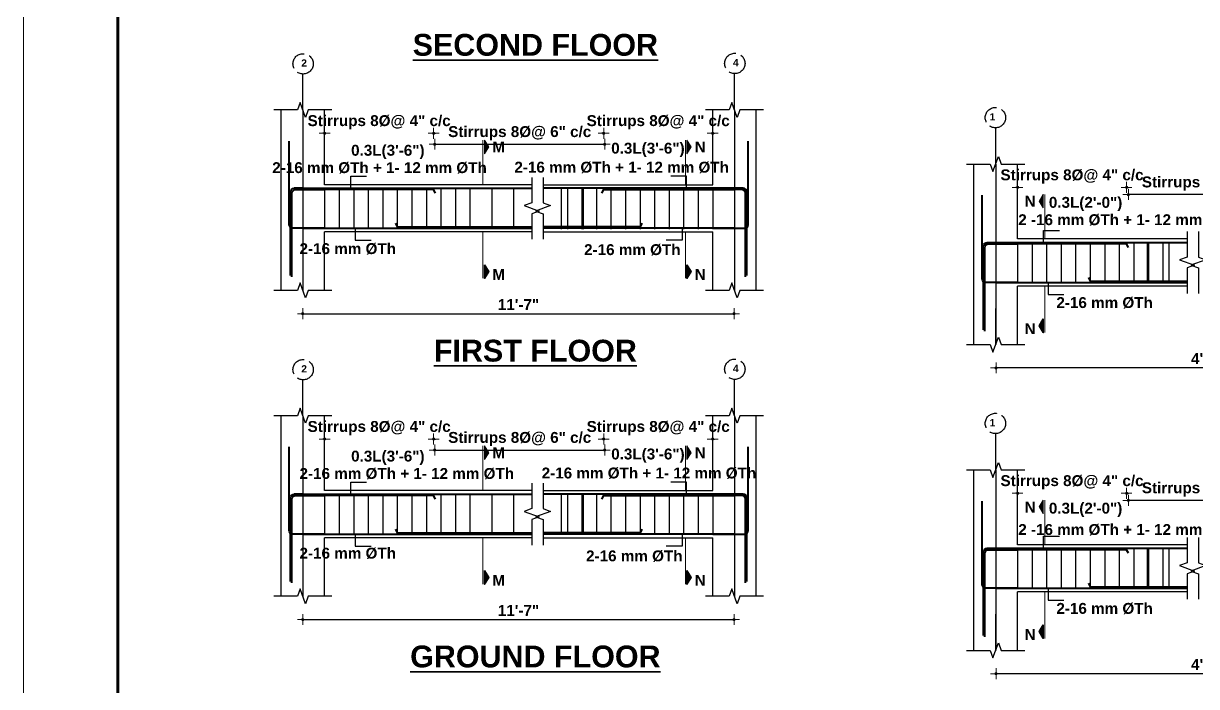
# Model space of a CAD drawing. Header units: inches. Extents: x -12073856 to 12321241, y -1226296 to 1319224.
# Drawn here: x 128095 to 128740, y 48725 to 49090 of the extents above; entities that cross this region are included whole.
import ezdxf
from ezdxf.enums import TextEntityAlignment as Align

# ---------------------------------------------------------------- set-up
doc = ezdxf.new("R2010")
doc.units = ezdxf.units.IN
doc.header["$MEASUREMENT"] = 0
doc.header["$PDMODE"] = 35
doc.linetypes.add('ACAD_ISO02W100', pattern=[15, 12, -3])
for name, color, linetype, lineweight in [('BAR', 5, 'Continuous', 40), ('BORDER', 7, 'Continuous', 60), ('Dimension', 130, 'Continuous', 9), ('Hatch', 9, 'Continuous', 9), ('HATCH1', 4, 'ACAD_ISO02W100', 13), ('TEXT', 255, 'Continuous', 35), ('Window', 3, 'Continuous', 0)]:
    doc.layers.add(name, color=color, linetype=linetype, lineweight=lineweight)
doc.layers.add('STIRRUP', color=10, linetype='Continuous')
doc.styles.add('1.8 str', font='times.ttf', dxfattribs={"width": 0.8, "height": 6})
doc.styles.add('STYLE1', font='arialbd.ttf')
doc.dimstyles.new('1.4', dxfattribs={"dimscale": 0, "dimtxt": 6, "dimasz": 0.5, "dimexe": 2, "dimexo": 9, "dimgap": 2, "dimtad": 1, "dimdec": 0, "dimlfac": 0.5, "dimzin": 3, "dimdsep": 46, "dimlunit": 4, "dimtxsty": '1.8 str', "dimblk": 'DIM', "dimcen": 3, "dimdle": 3, "dimse1": 1, "dimse2": 1, "dimclrd": 256, "dimclre": 256, "dimclrt": 7, "dimadec": 1, "dimazin": 2, "dimtfac": 1, "dimtdec": 0, "dimtix": 1, "dimtofl": 0, "dimtmove": 2, "dimatfit": 3, "dimldrblk": 'ARROW', "dimfxl": 2, "dimfrac": 2, "dimtolj": 2, "dimtzin": 0, "dimarcsym": 0})

# ---------------------------------------------------------------- blocks, each defined once
blk = doc.blocks.new('DIM')
at = {"layer": 'Dimension'}
h = blk.add_hatch(color=256, dxfattribs=at)
h.paths.add_polyline_path([(0, 1.3), (0, 0), (1.3, 0, 0.414214)])
h.paths.add_polyline_path([(1.3, 0), (0, 0), (0, -1.3, 0.414214)])
h.paths.add_polyline_path([(0, 0), (-1.3, 0, 0.414214), (0, -1.3)])
h.paths.add_polyline_path([(0, 1.3, 0.414214), (-1.3, 0), (0, 0)])
for p, q in [((-6, 0), (6, 0)), ((0, 6), (0, -6))]:
    blk.add_line(p, q, dxfattribs=at)
blk.add_circle((0, 0), 1.28, dxfattribs=at)
blk = doc.blocks.new('*D2347')
at = {"layer": 'Defpoints', "color": 0, "ltscale": 10, "transparency": 16777216}
for p in [(128641.71, 48831.18), (128641.71, 48817.64), (128701.71, 48800.13)]:
    blk.add_point(p, dxfattribs=at)
at = {"layer": 'Dimension', "lineweight": -2, "ltscale": 10, "transparency": 16777216}
for p, q in [((128641.21, 48831.18), (128640.71, 48831.18)), ((128702.21, 48831.18), (128702.71, 48831.18))]:
    blk.add_line(p, q, dxfattribs=at)
at = {"layer": 'Dimension', "lineweight": -2, "ltscale": 10, "transparency": 16777216, "xscale": 0.5, "yscale": 0.5, "zscale": 0.5}
blk.add_blockref('DIM', (128641.71, 48831.18), dxfattribs=at)
at = {"layer": 'Dimension', "lineweight": -2, "ltscale": 10, "transparency": 16777216, "xscale": 0.5, "yscale": 0.5, "zscale": 0.5, "rotation": 180}
blk.add_blockref('DIM', (128701.71, 48831.18), dxfattribs=at)
at = {"layer": 'Dimension', "color": 7, "ltscale": 10, "transparency": 16777216, "insert": (128671.71, 48837.21), "char_height": 6, "attachment_point": 5, "style": 'STYLE1'}
blk.add_mtext('\\A2;Stirrups 8%%C@ 4" c/c', dxfattribs=at)
blk = doc.blocks.new('ARROW')
at = {"layer": 'Hatch'}
h = blk.add_hatch(color=256, dxfattribs=at)
h.dxf.hatch_style = 1
h.paths.add_polyline_path([(12191115.8, -1270860.1), (12191485.4, -1270660.1), (12191115.8, -1270660.1)])
for p, q in [((12191115.8, -1270860.1), (12191115.8, -1270060.1)), ((12191015.8, -1270160.1), (12196382.9, -1270160.1)), ((12191485.4, -1270660.1), (12190746.1, -1270660.1)), ((12190746.1, -1270660.1), (12191115.8, -1270860.1)), ((12191485.4, -1270660.1), (12191115.8, -1270860.1))]:
    blk.add_line(p, q, dxfattribs=at)
blk = doc.blocks.new('*D2348')
at = {"layer": 'Defpoints', "color": 0, "ltscale": 10, "transparency": 16777216}
for p in [(128702.72, 48827.27), (128702.72, 48795.84), (128796.29, 48795.84)]:
    blk.add_point(p, dxfattribs=at)
at = {"layer": 'Dimension', "lineweight": -2, "ltscale": 10, "transparency": 16777216}
blk.add_line((128795.79, 48827.27), (128703.22, 48827.27), dxfattribs=at)
at = {"layer": 'Dimension', "lineweight": -2, "ltscale": 10, "transparency": 16777216, "xscale": 0.5, "yscale": 0.5, "zscale": 0.5, "rotation": 180}
blk.add_blockref('DIM', (128702.72, 48827.27), dxfattribs=at)
at = {"layer": 'Dimension', "lineweight": -2, "ltscale": 10, "transparency": 16777216, "xscale": 0.5, "yscale": 0.5, "zscale": 0.5}
blk.add_blockref('DIM', (128796.29, 48827.27), dxfattribs=at)
at = {"layer": 'Dimension', "color": 7, "ltscale": 10, "transparency": 16777216, "insert": (128749.5, 48833.29), "char_height": 6, "attachment_point": 5, "style": 'STYLE1'}
blk.add_mtext('\\A2;Stirrups 8%%C@ 6" c/c', dxfattribs=at)
blk = doc.blocks.new('*D2350')
at = {"layer": 'Defpoints', "color": 0, "ltscale": 10, "transparency": 16777216}
for p in [(128629.93, 48744.68), (128867.28, 48744.68), (128629.93, 48731.87)]:
    blk.add_point(p, dxfattribs=at)
at = {"layer": 'Dimension', "lineweight": -2, "ltscale": 10, "transparency": 16777216}
blk.add_line((128866.78, 48731.87), (128630.43, 48731.87), dxfattribs=at)
at = {"layer": 'Dimension', "lineweight": -2, "ltscale": 10, "transparency": 16777216, "xscale": 0.5, "yscale": 0.5, "zscale": 0.5, "rotation": 180}
blk.add_blockref('DIM', (128629.93, 48731.87), dxfattribs=at)
at = {"layer": 'Dimension', "lineweight": -2, "ltscale": 10, "transparency": 16777216, "xscale": 0.5, "yscale": 0.5, "zscale": 0.5}
blk.add_blockref('DIM', (128867.28, 48731.87), dxfattribs=at)
at = {"layer": 'Dimension', "color": 7, "ltscale": 10, "transparency": 16777216, "insert": (128748.6, 48736.94), "char_height": 6, "attachment_point": 5, "style": 'STYLE1'}
blk.add_mtext('\\A2;4\'-10"', dxfattribs=at)
blk = doc.blocks.new('*D2339')
at = {"layer": 'Defpoints', "color": 0, "ltscale": 10, "transparency": 16777216}
for p in [(128641.71, 48999.47), (128641.71, 48985.93), (128701.71, 48968.42)]:
    blk.add_point(p, dxfattribs=at)
at = {"layer": 'Dimension', "lineweight": -2, "ltscale": 10, "transparency": 16777216}
for p, q in [((128641.21, 48999.47), (128640.71, 48999.47)), ((128702.21, 48999.47), (128702.71, 48999.47))]:
    blk.add_line(p, q, dxfattribs=at)
at = {"layer": 'Dimension', "lineweight": -2, "ltscale": 10, "transparency": 16777216, "xscale": 0.5, "yscale": 0.5, "zscale": 0.5}
blk.add_blockref('DIM', (128641.71, 48999.47), dxfattribs=at)
at = {"layer": 'Dimension', "lineweight": -2, "ltscale": 10, "transparency": 16777216, "xscale": 0.5, "yscale": 0.5, "zscale": 0.5, "rotation": 180}
blk.add_blockref('DIM', (128701.71, 48999.47), dxfattribs=at)
at = {"layer": 'Dimension', "color": 7, "ltscale": 10, "transparency": 16777216, "insert": (128671.71, 49005.5), "char_height": 6, "attachment_point": 5, "style": 'STYLE1'}
blk.add_mtext('\\A2;Stirrups 8%%C@ 4" c/c', dxfattribs=at)
blk = doc.blocks.new('*D2340')
at = {"layer": 'Defpoints', "color": 0, "ltscale": 10, "transparency": 16777216}
for p in [(128702.72, 48995.56), (128702.72, 48964.13), (128796.29, 48964.13)]:
    blk.add_point(p, dxfattribs=at)
at = {"layer": 'Dimension', "lineweight": -2, "ltscale": 10, "transparency": 16777216}
blk.add_line((128795.79, 48995.56), (128703.22, 48995.56), dxfattribs=at)
at = {"layer": 'Dimension', "lineweight": -2, "ltscale": 10, "transparency": 16777216, "xscale": 0.5, "yscale": 0.5, "zscale": 0.5, "rotation": 180}
blk.add_blockref('DIM', (128702.72, 48995.56), dxfattribs=at)
at = {"layer": 'Dimension', "lineweight": -2, "ltscale": 10, "transparency": 16777216, "xscale": 0.5, "yscale": 0.5, "zscale": 0.5}
blk.add_blockref('DIM', (128796.29, 48995.56), dxfattribs=at)
at = {"layer": 'Dimension', "color": 7, "ltscale": 10, "transparency": 16777216, "insert": (128749.5, 49001.59), "char_height": 6, "attachment_point": 5, "style": 'STYLE1'}
blk.add_mtext('\\A2;Stirrups 8%%C@ 6" c/c', dxfattribs=at)
blk = doc.blocks.new('*D2360')
at = {"layer": 'Defpoints', "color": 0, "ltscale": 10, "transparency": 16777216}
for p in [(128629.93, 48912.98), (128867.28, 48912.98), (128629.93, 48900.17)]:
    blk.add_point(p, dxfattribs=at)
at = {"layer": 'Dimension', "lineweight": -2, "ltscale": 10, "transparency": 16777216}
blk.add_line((128866.78, 48900.17), (128630.43, 48900.17), dxfattribs=at)
at = {"layer": 'Dimension', "lineweight": -2, "ltscale": 10, "transparency": 16777216, "xscale": 0.5, "yscale": 0.5, "zscale": 0.5, "rotation": 180}
blk.add_blockref('DIM', (128629.93, 48900.17), dxfattribs=at)
at = {"layer": 'Dimension', "lineweight": -2, "ltscale": 10, "transparency": 16777216, "xscale": 0.5, "yscale": 0.5, "zscale": 0.5}
blk.add_blockref('DIM', (128867.28, 48900.17), dxfattribs=at)
at = {"layer": 'Dimension', "color": 7, "ltscale": 10, "transparency": 16777216, "insert": (128748.6, 48905.23), "char_height": 6, "attachment_point": 5, "style": 'STYLE1'}
blk.add_mtext('\\A2;4\'-10"', dxfattribs=at)
blk = doc.blocks.new('*D2422')
at = {"layer": 'Defpoints', "color": 0, "ltscale": 10, "transparency": 16777216}
for p in [(128260.4, 48861), (128260.4, 48847.46), (128320.4, 48829.95)]:
    blk.add_point(p, dxfattribs=at)
at = {"layer": 'Dimension', "lineweight": -2, "ltscale": 10, "transparency": 16777216}
for p, q in [((128259.9, 48861), (128259.4, 48861)), ((128320.9, 48861), (128321.4, 48861))]:
    blk.add_line(p, q, dxfattribs=at)
at = {"layer": 'Dimension', "lineweight": -2, "ltscale": 10, "transparency": 16777216, "xscale": 0.5, "yscale": 0.5, "zscale": 0.5}
blk.add_blockref('DIM', (128260.4, 48861), dxfattribs=at)
at = {"layer": 'Dimension', "lineweight": -2, "ltscale": 10, "transparency": 16777216, "xscale": 0.5, "yscale": 0.5, "zscale": 0.5, "rotation": 180}
blk.add_blockref('DIM', (128320.4, 48861), dxfattribs=at)
at = {"layer": 'Dimension', "color": 7, "ltscale": 10, "transparency": 16777216, "insert": (128290.4, 48867.03), "char_height": 6, "attachment_point": 5, "style": 'STYLE1'}
blk.add_mtext('\\A2;Stirrups 8%%C@ 4" c/c', dxfattribs=at)
blk = doc.blocks.new('*D2423')
at = {"layer": 'Defpoints', "color": 0, "ltscale": 10, "transparency": 16777216}
for p in [(128473.97, 48861), (128473.97, 48847.46), (128413.97, 48829.95)]:
    blk.add_point(p, dxfattribs=at)
at = {"layer": 'Dimension', "lineweight": -2, "ltscale": 10, "transparency": 16777216}
for p, q in [((128413.47, 48861), (128412.97, 48861)), ((128474.47, 48861), (128474.97, 48861))]:
    blk.add_line(p, q, dxfattribs=at)
at = {"layer": 'Dimension', "lineweight": -2, "ltscale": 10, "transparency": 16777216, "xscale": 0.5, "yscale": 0.5, "zscale": 0.5}
blk.add_blockref('DIM', (128413.97, 48861), dxfattribs=at)
at = {"layer": 'Dimension', "lineweight": -2, "ltscale": 10, "transparency": 16777216, "xscale": 0.5, "yscale": 0.5, "zscale": 0.5, "rotation": 180}
blk.add_blockref('DIM', (128473.97, 48861), dxfattribs=at)
at = {"layer": 'Dimension', "color": 7, "ltscale": 10, "transparency": 16777216, "insert": (128443.97, 48867.03), "char_height": 6, "attachment_point": 5, "style": 'STYLE1'}
blk.add_mtext('\\A2;Stirrups 8%%C@ 4" c/c', dxfattribs=at)
blk = doc.blocks.new('*D2424')
at = {"layer": 'Defpoints', "color": 0, "ltscale": 10, "transparency": 16777216}
for p in [(128414.55, 48854.97), (128320.99, 48823.54), (128414.55, 48823.54)]:
    blk.add_point(p, dxfattribs=at)
at = {"layer": 'Dimension', "lineweight": -2, "ltscale": 10, "transparency": 16777216}
blk.add_line((128321.49, 48854.97), (128414.05, 48854.97), dxfattribs=at)
at = {"layer": 'Dimension', "lineweight": -2, "ltscale": 10, "transparency": 16777216, "xscale": 0.5, "yscale": 0.5, "zscale": 0.5, "rotation": 180}
blk.add_blockref('DIM', (128320.99, 48854.97), dxfattribs=at)
at = {"layer": 'Dimension', "lineweight": -2, "ltscale": 10, "transparency": 16777216, "xscale": 0.5, "yscale": 0.5, "zscale": 0.5}
blk.add_blockref('DIM', (128414.55, 48854.97), dxfattribs=at)
at = {"layer": 'Dimension', "color": 7, "ltscale": 10, "transparency": 16777216, "insert": (128367.77, 48861), "char_height": 6, "attachment_point": 5, "style": 'STYLE1'}
blk.add_mtext('\\A2;Stirrups 8%%C@ 6" c/c', dxfattribs=at)
blk = doc.blocks.new('*D2425')
at = {"layer": 'Defpoints', "color": 0, "ltscale": 10, "transparency": 16777216}
for p in [(128248.4, 48774.51), (128485.76, 48774.51), (128485.76, 48761.7)]:
    blk.add_point(p, dxfattribs=at)
at = {"layer": 'Dimension', "lineweight": -2, "ltscale": 10, "transparency": 16777216}
blk.add_line((128248.9, 48761.7), (128485.26, 48761.7), dxfattribs=at)
at = {"layer": 'Dimension', "lineweight": -2, "ltscale": 10, "transparency": 16777216, "xscale": 0.5, "yscale": 0.5, "zscale": 0.5, "rotation": 180}
blk.add_blockref('DIM', (128248.4, 48761.7), dxfattribs=at)
at = {"layer": 'Dimension', "lineweight": -2, "ltscale": 10, "transparency": 16777216, "xscale": 0.5, "yscale": 0.5, "zscale": 0.5}
blk.add_blockref('DIM', (128485.76, 48761.7), dxfattribs=at)
at = {"layer": 'Dimension', "color": 7, "ltscale": 10, "transparency": 16777216, "insert": (128367.08, 48766.71), "char_height": 6, "attachment_point": 5, "style": 'STYLE1'}
blk.add_mtext('\\A2;11\'-7"', dxfattribs=at)
blk = doc.blocks.new('*D2426')
at = {"layer": 'Defpoints', "color": 0, "ltscale": 10, "transparency": 16777216}
for p in [(128260.4, 49029.3), (128260.4, 49015.75), (128320.4, 48998.24)]:
    blk.add_point(p, dxfattribs=at)
at = {"layer": 'Dimension', "lineweight": -2, "ltscale": 10, "transparency": 16777216}
for p, q in [((128259.9, 49029.3), (128259.4, 49029.3)), ((128320.9, 49029.3), (128321.4, 49029.3))]:
    blk.add_line(p, q, dxfattribs=at)
at = {"layer": 'Dimension', "lineweight": -2, "ltscale": 10, "transparency": 16777216, "xscale": 0.5, "yscale": 0.5, "zscale": 0.5}
blk.add_blockref('DIM', (128260.4, 49029.3), dxfattribs=at)
at = {"layer": 'Dimension', "lineweight": -2, "ltscale": 10, "transparency": 16777216, "xscale": 0.5, "yscale": 0.5, "zscale": 0.5, "rotation": 180}
blk.add_blockref('DIM', (128320.4, 49029.3), dxfattribs=at)
at = {"layer": 'Dimension', "color": 7, "ltscale": 10, "transparency": 16777216, "insert": (128290.4, 49035.32), "char_height": 6, "attachment_point": 5, "style": 'STYLE1'}
blk.add_mtext('\\A2;Stirrups 8%%C@ 4" c/c', dxfattribs=at)
blk = doc.blocks.new('*D2427')
at = {"layer": 'Defpoints', "color": 0, "ltscale": 10, "transparency": 16777216}
for p in [(128473.97, 49029.3), (128473.97, 49015.75), (128413.97, 48998.24)]:
    blk.add_point(p, dxfattribs=at)
at = {"layer": 'Dimension', "lineweight": -2, "ltscale": 10, "transparency": 16777216}
for p, q in [((128413.47, 49029.3), (128412.97, 49029.3)), ((128474.47, 49029.3), (128474.97, 49029.3))]:
    blk.add_line(p, q, dxfattribs=at)
at = {"layer": 'Dimension', "lineweight": -2, "ltscale": 10, "transparency": 16777216, "xscale": 0.5, "yscale": 0.5, "zscale": 0.5}
blk.add_blockref('DIM', (128413.97, 49029.3), dxfattribs=at)
at = {"layer": 'Dimension', "lineweight": -2, "ltscale": 10, "transparency": 16777216, "xscale": 0.5, "yscale": 0.5, "zscale": 0.5, "rotation": 180}
blk.add_blockref('DIM', (128473.97, 49029.3), dxfattribs=at)
at = {"layer": 'Dimension', "color": 7, "ltscale": 10, "transparency": 16777216, "insert": (128443.97, 49035.32), "char_height": 6, "attachment_point": 5, "style": 'STYLE1'}
blk.add_mtext('\\A2;Stirrups 8%%C@ 4" c/c', dxfattribs=at)
blk = doc.blocks.new('*D2428')
at = {"layer": 'Defpoints', "color": 0, "ltscale": 10, "transparency": 16777216}
for p in [(128414.55, 49023.26), (128320.99, 48991.84), (128414.55, 48991.84)]:
    blk.add_point(p, dxfattribs=at)
at = {"layer": 'Dimension', "lineweight": -2, "ltscale": 10, "transparency": 16777216}
blk.add_line((128321.49, 49023.26), (128414.05, 49023.26), dxfattribs=at)
at = {"layer": 'Dimension', "lineweight": -2, "ltscale": 10, "transparency": 16777216, "xscale": 0.5, "yscale": 0.5, "zscale": 0.5, "rotation": 180}
blk.add_blockref('DIM', (128320.99, 49023.26), dxfattribs=at)
at = {"layer": 'Dimension', "lineweight": -2, "ltscale": 10, "transparency": 16777216, "xscale": 0.5, "yscale": 0.5, "zscale": 0.5}
blk.add_blockref('DIM', (128414.55, 49023.26), dxfattribs=at)
at = {"layer": 'Dimension', "color": 7, "ltscale": 10, "transparency": 16777216, "insert": (128367.77, 49029.29), "char_height": 6, "attachment_point": 5, "style": 'STYLE1'}
blk.add_mtext('\\A2;Stirrups 8%%C@ 6" c/c', dxfattribs=at)
blk = doc.blocks.new('*D2419')
at = {"layer": 'Defpoints', "color": 0, "ltscale": 10, "transparency": 16777216}
for p in [(128248.4, 48942.8), (128485.76, 48942.8), (128485.76, 48929.99)]:
    blk.add_point(p, dxfattribs=at)
at = {"layer": 'Dimension', "lineweight": -2, "ltscale": 10, "transparency": 16777216}
blk.add_line((128248.9, 48929.99), (128485.26, 48929.99), dxfattribs=at)
at = {"layer": 'Dimension', "lineweight": -2, "ltscale": 10, "transparency": 16777216, "xscale": 0.5, "yscale": 0.5, "zscale": 0.5, "rotation": 180}
blk.add_blockref('DIM', (128248.4, 48929.99), dxfattribs=at)
at = {"layer": 'Dimension', "lineweight": -2, "ltscale": 10, "transparency": 16777216, "xscale": 0.5, "yscale": 0.5, "zscale": 0.5}
blk.add_blockref('DIM', (128485.76, 48929.99), dxfattribs=at)
at = {"layer": 'Dimension', "color": 7, "ltscale": 10, "transparency": 16777216, "insert": (128367.08, 48935), "char_height": 6, "attachment_point": 5, "style": 'STYLE1'}
blk.add_mtext('\\A2;11\'-7"', dxfattribs=at)

msp = doc.modelspace()

# ---------------------------------------------------------------- hatches: boundary and pattern name
at = {"layer": 'TEXT', "ltscale": 10}
for points in [[(128348.39, 49025.54), (128348.39, 49018.04), (128350.7, 49021.79)], [(128459.77, 49025.54), (128459.77, 49018.04), (128462.08, 49021.79)], [(128655.91, 48995.72), (128655.91, 48988.21), (128653.6, 48991.96)], [(128348.39, 48949.4), (128348.39, 48956.9), (128350.7, 48953.15)], [(128459.77, 48949.4), (128459.77, 48956.9), (128462.08, 48953.15)], [(128655.91, 48919.58), (128655.91, 48927.08), (128653.6, 48923.33)], [(128348.39, 48857.25), (128348.39, 48849.74), (128350.7, 48853.5)], [(128459.77, 48857.25), (128459.77, 48849.74), (128462.08, 48853.5)], [(128655.91, 48827.42), (128655.91, 48819.92), (128653.6, 48823.67)], [(128348.39, 48781.11), (128348.39, 48788.61), (128350.7, 48784.86)], [(128459.77, 48781.11), (128459.77, 48788.61), (128462.08, 48784.86)], [(128655.91, 48751.28), (128655.91, 48758.79), (128653.6, 48755.03)]]:
    msp.add_hatch(color=256, dxfattribs=at).paths.add_polyline_path(points)

# ---------------------------------------------------------------- linework, layer by layer
for p, q in [((128248.4, 49042.16), (128248.4, 49062.11)), ((128485.97, 49042.16), (128485.97, 49062.11)), ((128248.4, 49042.16), (128248.4, 48942.8)), ((128485.97, 49042.16), (128485.97, 48942.8)), ((128629.71, 49012.33), (128629.71, 49032.29)), ((128629.71, 49012.33), (128629.71, 48912.98)), ((128629.71, 48912.98), (128629.71, 48932.93)), ((128248.4, 48873.86), (128248.4, 48893.82)), ((128485.97, 48873.86), (128485.97, 48893.82)), ((128248.4, 48873.86), (128248.4, 48774.51)), ((128485.97, 48873.86), (128485.97, 48774.51)), ((128629.71, 48844.04), (128629.71, 48863.99)), ((128629.71, 48844.04), (128629.71, 48744.68)), ((128629.71, 48744.68), (128629.71, 48764.64))]:
    msp.add_line(p, q)
at = {"ltscale": 10}
for p, q in [((128236.4, 48942.8), (128236.4, 49042.16)), ((128260.4, 49000.99), (128260.4, 49042.16)), ((128473.97, 49000.99), (128473.97, 49042.16)), ((128497.97, 48998.24), (128497.97, 49042.16)), ((128617.71, 48968.42), (128617.71, 49012.33)), ((128641.71, 48971.17), (128641.71, 49012.33)), ((128374.4, 49000.99), (128260.4, 49000.99)), ((128380.62, 49000.99), (128473.97, 49000.99)), ((128497.97, 48942.8), (128497.97, 48998.24)), ((128374.4, 48974.99), (128260.4, 48974.99)), ((128260.4, 48942.8), (128260.4, 48974.99)), ((128380.62, 48974.99), (128473.97, 48974.99)), ((128473.97, 48942.8), (128473.97, 48974.99)), ((128617.71, 48912.98), (128617.71, 48968.42)), ((128735.06, 48971.17), (128641.71, 48971.17)), ((128735.06, 48945.17), (128641.71, 48945.17)), ((128641.71, 48912.98), (128641.71, 48945.17)), ((128236.4, 48774.51), (128236.4, 48873.86)), ((128260.4, 48832.7), (128260.4, 48873.86)), ((128473.97, 48832.7), (128473.97, 48873.86)), ((128497.97, 48829.95), (128497.97, 48873.86)), ((128617.71, 48800.13), (128617.71, 48844.04)), ((128641.71, 48802.88), (128641.71, 48844.04)), ((128374.4, 48832.7), (128260.4, 48832.7)), ((128380.62, 48832.7), (128473.97, 48832.7)), ((128497.97, 48774.51), (128497.97, 48829.95)), ((128374.4, 48806.7), (128260.4, 48806.7)), ((128260.4, 48774.51), (128260.4, 48806.7)), ((128380.62, 48806.7), (128473.97, 48806.7)), ((128473.97, 48774.51), (128473.97, 48806.7)), ((128617.71, 48744.68), (128617.71, 48800.13)), ((128735.06, 48802.88), (128641.71, 48802.88)), ((128735.06, 48776.88), (128641.71, 48776.88)), ((128641.71, 48744.68), (128641.71, 48776.88))]:
    msp.add_line(p, q, dxfattribs=at)
at = {"linetype": 'Continuous', "ltscale": 10}
for points in [[(128264.4, 49042.16), (128251.4, 49042.16), (128249.9, 49038.04), (128246.9, 49046.28), (128245.4, 49042.16), (128232.4, 49042.16)], [(128501.97, 49042.16), (128488.97, 49042.16), (128487.47, 49038.04), (128484.47, 49046.28), (128482.97, 49042.16), (128469.97, 49042.16)], [(128613.71, 49012.33), (128626.71, 49012.33), (128628.21, 49008.21), (128631.21, 49016.46), (128632.71, 49012.33), (128645.71, 49012.33)], [(128374.4, 49004.99), (128374.4, 48990.99), (128370.28, 48989.49), (128378.52, 48986.49), (128374.4, 48984.99), (128374.4, 48970.99)], [(128374.4, 49004.99), (128374.4, 48990.99), (128370.28, 48989.49), (128378.52, 48986.49), (128374.4, 48984.99), (128374.4, 48970.99)], [(128380.62, 49004.99), (128380.62, 48990.99), (128384.74, 48989.49), (128376.5, 48986.49), (128380.62, 48984.99), (128380.62, 48970.99)], [(128380.62, 49004.99), (128380.62, 48990.99), (128384.74, 48989.49), (128376.5, 48986.49), (128380.62, 48984.99), (128380.62, 48970.99)], [(128735.06, 48975.17), (128735.06, 48961.17), (128730.94, 48959.67), (128739.18, 48956.67), (128735.06, 48955.17), (128735.06, 48941.17)], [(128735.06, 48975.17), (128735.06, 48961.17), (128730.94, 48959.67), (128739.18, 48956.67), (128735.06, 48955.17), (128735.06, 48941.17)], [(128741.28, 48975.17), (128741.28, 48961.17), (128745.4, 48959.67), (128737.16, 48956.67), (128741.28, 48955.17), (128741.28, 48941.17)], [(128741.28, 48975.17), (128741.28, 48961.17), (128745.4, 48959.67), (128737.16, 48956.67), (128741.28, 48955.17), (128741.28, 48941.17)], [(128264.4, 48942.8), (128251.4, 48942.8), (128249.9, 48938.68), (128246.9, 48946.92), (128245.4, 48942.8), (128232.4, 48942.8)], [(128501.97, 48942.8), (128488.97, 48942.8), (128487.47, 48938.68), (128484.47, 48946.92), (128482.97, 48942.8), (128469.97, 48942.8)], [(128613.71, 48912.98), (128626.71, 48912.98), (128628.21, 48908.86), (128631.21, 48917.1), (128632.71, 48912.98), (128645.71, 48912.98)], [(128264.4, 48873.86), (128251.4, 48873.86), (128249.9, 48869.74), (128246.9, 48877.99), (128245.4, 48873.86), (128232.4, 48873.86)], [(128501.97, 48873.86), (128488.97, 48873.86), (128487.47, 48869.74), (128484.47, 48877.99), (128482.97, 48873.86), (128469.97, 48873.86)], [(128613.71, 48844.04), (128626.71, 48844.04), (128628.21, 48839.92), (128631.21, 48848.16), (128632.71, 48844.04), (128645.71, 48844.04)], [(128374.4, 48836.7), (128374.4, 48822.7), (128370.28, 48821.2), (128378.52, 48818.2), (128374.4, 48816.7), (128374.4, 48802.7)], [(128374.4, 48836.7), (128374.4, 48822.7), (128370.28, 48821.2), (128378.52, 48818.2), (128374.4, 48816.7), (128374.4, 48802.7)], [(128380.62, 48836.7), (128380.62, 48822.7), (128384.74, 48821.2), (128376.5, 48818.2), (128380.62, 48816.7), (128380.62, 48802.7)], [(128380.62, 48836.7), (128380.62, 48822.7), (128384.74, 48821.2), (128376.5, 48818.2), (128380.62, 48816.7), (128380.62, 48802.7)], [(128735.06, 48806.88), (128735.06, 48792.88), (128730.94, 48791.38), (128739.18, 48788.38), (128735.06, 48786.88), (128735.06, 48772.88)], [(128735.06, 48806.88), (128735.06, 48792.88), (128730.94, 48791.38), (128739.18, 48788.38), (128735.06, 48786.88), (128735.06, 48772.88)], [(128741.28, 48806.88), (128741.28, 48792.88), (128745.4, 48791.38), (128737.16, 48788.38), (128741.28, 48786.88), (128741.28, 48772.88)], [(128741.28, 48806.88), (128741.28, 48792.88), (128745.4, 48791.38), (128737.16, 48788.38), (128741.28, 48786.88), (128741.28, 48772.88)], [(128264.4, 48774.51), (128251.4, 48774.51), (128249.9, 48770.39), (128246.9, 48778.63), (128245.4, 48774.51), (128232.4, 48774.51)], [(128501.97, 48774.51), (128488.97, 48774.51), (128487.47, 48770.39), (128484.47, 48778.63), (128482.97, 48774.51), (128469.97, 48774.51)], [(128613.71, 48744.68), (128626.71, 48744.68), (128628.21, 48740.56), (128631.21, 48748.81), (128632.71, 48744.68), (128645.71, 48744.68)]]:
    msp.add_lwpolyline(points, dxfattribs=at)
at = {"layer": 'BAR', "ltscale": 10}
for p, q in [((128248.4, 48998.99), (128243.67, 48998.99)), ((128248.4, 48998.99), (128374.4, 48998.99)), ((128485.97, 48998.99), (128380.62, 48998.99)), ((128248.4, 48976.99), (128242.4, 48976.99)), ((128248.4, 48976.99), (128374.4, 48976.99)), ((128485.97, 48976.99), (128380.62, 48976.99)), ((128629.71, 48969.17), (128735.06, 48969.17)), ((128629.71, 48947.17), (128735.06, 48947.17)), ((128248.4, 48830.7), (128243.67, 48830.7)), ((128248.4, 48830.7), (128374.4, 48830.7)), ((128485.97, 48830.7), (128380.62, 48830.7)), ((128248.4, 48808.7), (128242.4, 48808.7)), ((128248.4, 48808.7), (128374.4, 48808.7)), ((128485.97, 48808.7), (128380.62, 48808.7)), ((128629.71, 48800.88), (128735.06, 48800.88)), ((128629.71, 48778.88), (128735.06, 48778.88))]:
    msp.add_line(p, q, dxfattribs=at)
for points in [[(128260.4, 48976.99), (128242.92, 48976.99, -0.414214), (128240.9, 48979.01), (128240.9, 49024.99)], [(128473.97, 48976.99), (128491.46, 48976.99, 0.414214), (128493.47, 48979.01), (128493.47, 49024.99)], [(128241.65, 48950.99), (128241.65, 48996.98, -0.414214), (128243.67, 48998.99), (128260.4, 48998.99)], [(128492.72, 48950.99), (128492.72, 48996.98, 0.414214), (128490.71, 48998.99), (128473.97, 48998.99)], [(128242.4, 48950.24), (128242.4, 48996.23, -0.414214), (128244.42, 48998.24), (128260.4, 48998.24)], [(128491.97, 48950.24), (128491.97, 48996.23, 0.414214), (128489.96, 48998.24), (128473.97, 48998.24)], [(128641.71, 48947.17), (128624.23, 48947.17, -0.414214), (128622.21, 48949.18), (128622.21, 48995.17)], [(128622.96, 48921.17), (128622.96, 48967.15, -0.414214), (128624.98, 48969.17), (128641.71, 48969.17)], [(128623.71, 48920.42), (128623.71, 48966.4, -0.414214), (128625.73, 48968.42), (128641.71, 48968.42)], [(128260.4, 48808.7), (128242.92, 48808.7, -0.414214), (128240.9, 48810.71), (128240.9, 48856.7)], [(128473.97, 48808.7), (128491.46, 48808.7, 0.414214), (128493.47, 48810.71), (128493.47, 48856.7)], [(128241.65, 48782.7), (128241.65, 48828.68, -0.414214), (128243.67, 48830.7), (128260.4, 48830.7)], [(128242.4, 48781.95), (128242.4, 48827.93, -0.414214), (128244.42, 48829.95), (128260.4, 48829.95)], [(128492.72, 48782.7), (128492.72, 48828.68, 0.414214), (128490.71, 48830.7), (128473.97, 48830.7)], [(128491.97, 48781.95), (128491.97, 48827.93, 0.414214), (128489.96, 48829.95), (128473.97, 48829.95)], [(128641.71, 48778.88), (128624.23, 48778.88, -0.414214), (128622.21, 48780.89), (128622.21, 48826.88)], [(128622.96, 48752.88), (128622.96, 48798.86, -0.414214), (128624.98, 48800.88), (128641.71, 48800.88)], [(128623.71, 48752.13), (128623.71, 48798.11, -0.414214), (128625.73, 48800.13), (128641.71, 48800.13)]]:
    msp.add_lwpolyline(points, format="xyb", dxfattribs=at)
for points in [[(128244.42, 48998.24), (128248.4, 48998.24)], [(128321.45, 48996.24), (128320.4, 48998.24), (128248.4, 48998.24)], [(128412.93, 48996.24), (128413.97, 48998.24), (128485.97, 48998.24)], [(128299.45, 48979.74), (128300.4, 48977.74), (128374.4, 48977.74)], [(128434.93, 48979.74), (128433.97, 48977.74), (128380.62, 48977.74)], [(128702.75, 48966.42), (128701.71, 48968.42), (128629.71, 48968.42)], [(128680.75, 48949.92), (128681.71, 48947.92), (128735.06, 48947.92)], [(128244.42, 48829.95), (128248.4, 48829.95)], [(128321.45, 48827.95), (128320.4, 48829.95), (128248.4, 48829.95)], [(128412.93, 48827.95), (128413.97, 48829.95), (128485.97, 48829.95)], [(128299.45, 48811.45), (128300.4, 48809.45), (128374.4, 48809.45)], [(128434.93, 48811.45), (128433.97, 48809.45), (128380.62, 48809.45)], [(128702.75, 48798.13), (128701.71, 48800.13), (128629.71, 48800.13)], [(128680.75, 48781.63), (128681.71, 48779.63), (128735.06, 48779.63)]]:
    msp.add_lwpolyline(points, dxfattribs=at)
at = {"layer": 'BORDER'}
msp.add_lwpolyline([(131209.5, 50247.19), (131209.5, 48156.34), (128146.66, 48156.34), (128146.66, 50247.19)], close=True, dxfattribs=at)
at = {"layer": 'Dimension', "ltscale": 10}
for p, q in [((128347.54, 49000.99), (128347.54, 49025.49)), ((128458.91, 49000.99), (128458.91, 49025.49)), ((128656.77, 48971.17), (128656.77, 48995.67)), ((128347.54, 48949.45), (128347.54, 48974.99)), ((128458.91, 48949.45), (128458.91, 48974.99)), ((128656.77, 48919.63), (128656.77, 48945.17)), ((128347.54, 48832.7), (128347.54, 48857.2)), ((128458.91, 48832.7), (128458.91, 48857.2)), ((128656.77, 48802.88), (128656.77, 48827.37)), ((128347.54, 48781.16), (128347.54, 48806.7)), ((128458.91, 48781.16), (128458.91, 48806.7)), ((128656.77, 48751.33), (128656.77, 48776.88))]:
    msp.add_line(p, q, dxfattribs=at)
for points in [[(128348.39, 49018.04), (128348.39, 49025.54), (128350.7, 49021.79), (128348.39, 49018.04)], [(128459.77, 49018.04), (128459.77, 49025.54), (128462.08, 49021.79), (128459.77, 49018.04)], [(128655.91, 48988.21), (128655.91, 48995.72), (128653.6, 48991.96), (128655.91, 48988.21)], [(128348.39, 48849.74), (128348.39, 48857.25), (128350.7, 48853.5), (128348.39, 48849.74)], [(128459.77, 48849.74), (128459.77, 48857.25), (128462.08, 48853.5), (128459.77, 48849.74)], [(128655.91, 48819.92), (128655.91, 48827.42), (128653.6, 48823.67), (128655.91, 48819.92)]]:
    msp.add_lwpolyline(points, dxfattribs=at)
at = {"layer": 'HATCH1', "lineweight": 25}
for centre in [(128248.57, 49067.48), (128486.14, 49067.71), (128629.55, 49037.88), (128248.57, 48899.19), (128486.14, 48899.41), (128629.55, 48869.59)]:
    msp.add_circle(centre, 5.6, dxfattribs=at)
at = {"layer": 'STIRRUP'}
for p, q in [((128260.4, 48999.39), (128260.4, 48976.59)), ((128268.4, 48999.39), (128268.4, 48976.59)), ((128276.4, 48999.39), (128276.4, 48976.59)), ((128284.4, 48999.39), (128284.4, 48976.59)), ((128292.4, 48999.39), (128292.4, 48976.59)), ((128300.4, 48999.39), (128300.4, 48976.59)), ((128308.4, 48999.39), (128308.4, 48976.59)), ((128316.4, 48999.39), (128316.4, 48976.59)), ((128324.4, 48999.39), (128324.4, 48976.59)), ((128332.4, 48999.39), (128332.4, 48976.59)), ((128340.4, 48999.39), (128340.4, 48976.59)), ((128352.4, 48999.39), (128352.4, 48976.59)), ((128364.4, 48999.39), (128364.4, 48976.59)), ((128390.62, 48999.39), (128390.62, 48976.59)), ((128393.97, 48999.39), (128393.97, 48976.59)), ((128401.97, 48999.39), (128401.97, 48976.59)), ((128402.62, 48999.39), (128402.62, 48976.59)), ((128409.97, 48999.39), (128409.97, 48976.59)), ((128417.97, 48999.39), (128417.97, 48976.59)), ((128425.97, 48999.39), (128425.97, 48976.59)), ((128433.97, 48999.39), (128433.97, 48976.59)), ((128441.97, 48999.39), (128441.97, 48976.59)), ((128449.97, 48999.39), (128449.97, 48976.59)), ((128457.97, 48999.39), (128457.97, 48976.59)), ((128465.97, 48999.39), (128465.97, 48976.59)), ((128473.97, 48999.39), (128473.97, 48976.59)), ((128641.71, 48969.57), (128641.71, 48946.77)), ((128649.71, 48969.57), (128649.71, 48946.77)), ((128657.71, 48969.57), (128657.71, 48946.77)), ((128665.71, 48969.57), (128665.71, 48946.77)), ((128673.71, 48969.57), (128673.71, 48946.77)), ((128681.71, 48969.57), (128681.71, 48946.77)), ((128689.71, 48969.57), (128689.71, 48946.77)), ((128697.71, 48969.57), (128697.71, 48946.77)), ((128705.71, 48969.57), (128705.71, 48946.77)), ((128713.06, 48969.57), (128713.06, 48946.77)), ((128713.71, 48969.57), (128713.71, 48946.77)), ((128721.71, 48969.57), (128721.71, 48946.77)), ((128725.06, 48969.57), (128725.06, 48946.77)), ((128260.4, 48831.1), (128260.4, 48808.3)), ((128268.4, 48831.1), (128268.4, 48808.3)), ((128276.4, 48831.1), (128276.4, 48808.3)), ((128284.4, 48831.1), (128284.4, 48808.3)), ((128292.4, 48831.1), (128292.4, 48808.3)), ((128300.4, 48831.1), (128300.4, 48808.3)), ((128308.4, 48831.1), (128308.4, 48808.3)), ((128316.4, 48831.1), (128316.4, 48808.3)), ((128324.4, 48831.1), (128324.4, 48808.3)), ((128332.4, 48831.1), (128332.4, 48808.3)), ((128340.4, 48831.1), (128340.4, 48808.3)), ((128352.4, 48831.1), (128352.4, 48808.3)), ((128364.4, 48831.1), (128364.4, 48808.3)), ((128390.62, 48831.1), (128390.62, 48808.3)), ((128393.97, 48831.1), (128393.97, 48808.3)), ((128401.97, 48831.1), (128401.97, 48808.3)), ((128402.62, 48831.1), (128402.62, 48808.3)), ((128409.97, 48831.1), (128409.97, 48808.3)), ((128417.97, 48831.1), (128417.97, 48808.3)), ((128425.97, 48831.1), (128425.97, 48808.3)), ((128433.97, 48831.1), (128433.97, 48808.3)), ((128441.97, 48831.1), (128441.97, 48808.3)), ((128449.97, 48831.1), (128449.97, 48808.3)), ((128457.97, 48831.1), (128457.97, 48808.3)), ((128465.97, 48831.1), (128465.97, 48808.3)), ((128473.97, 48831.1), (128473.97, 48808.3)), ((128641.71, 48801.28), (128641.71, 48778.48)), ((128649.71, 48801.28), (128649.71, 48778.48)), ((128657.71, 48801.28), (128657.71, 48778.48)), ((128665.71, 48801.28), (128665.71, 48778.48)), ((128673.71, 48801.28), (128673.71, 48778.48)), ((128681.71, 48801.28), (128681.71, 48778.48)), ((128689.71, 48801.28), (128689.71, 48778.48)), ((128697.71, 48801.28), (128697.71, 48778.48)), ((128705.71, 48801.28), (128705.71, 48778.48)), ((128713.06, 48801.28), (128713.06, 48778.48)), ((128713.71, 48801.28), (128713.71, 48778.48)), ((128721.71, 48801.28), (128721.71, 48778.48)), ((128725.06, 48801.28), (128725.06, 48778.48))]:
    msp.add_line(p, q, dxfattribs=at)
at = {"layer": 'TEXT', "ltscale": 10}
for points in [[(128348.39, 48956.9), (128348.39, 48949.4), (128350.7, 48953.15), (128348.39, 48956.9)], [(128459.77, 48956.9), (128459.77, 48949.4), (128462.08, 48953.15), (128459.77, 48956.9)], [(128655.91, 48927.08), (128655.91, 48919.58), (128653.6, 48923.33), (128655.91, 48927.08)], [(128348.39, 48788.61), (128348.39, 48781.11), (128350.7, 48784.86), (128348.39, 48788.61)], [(128459.77, 48788.61), (128459.77, 48781.11), (128462.08, 48784.86), (128459.77, 48788.61)], [(128655.91, 48758.79), (128655.91, 48751.28), (128653.6, 48755.03), (128655.91, 48758.79)]]:
    msp.add_lwpolyline(points, dxfattribs=at)
at = {"layer": 'Window'}
msp.add_lwpolyline([(131261.5, 50299.19), (131261.5, 48104.34), (128094.66, 48104.34), (128094.66, 50299.19)], close=True, dxfattribs=at)

# ---------------------------------------------------------------- texts
at = {"layer": 'HATCH1', "lineweight": 25, "style": 'STYLE1'}
for s, p in [('2', (128247.55, 49065.93)), ('4', (128485.11, 49066.16)), ('1', (128626.4, 49036.33)), ('2', (128247.55, 48897.64)), ('4', (128485.11, 48897.87)), ('1', (128626.4, 48868.04))]:
    msp.add_text(s, height=4, dxfattribs=at).set_placement(p)
at = {"layer": 'TEXT', "style": 'STYLE1'}
for s, p in [('%%USECOND FLOOR', (128376.37, 49077.94)), ('%%UFIRST FLOOR', (128376.37, 48909.65)), ('%%UGROUND FLOOR', (128376.37, 48741.36))]:
    msp.add_text(s, height=12, dxfattribs=at).set_placement(p, align=Align.MIDDLE_CENTER)
at = {"layer": 'TEXT', "ltscale": 10, "style": 'STYLE1'}
for s, p in [('M', (128352.7, 49018.7)), ('N', (128464.07, 49018.7)), ('2-16 mm %%CTh + 1- 12 mm %%CTh', (128231.58, 49007.36)), ('2-16 mm %%CTh + 1- 12 mm %%CTh', (128364.83, 49007.61)), ('N', (128645.6, 48988.88)), ('2 -16 mm %%CTh + 1- 12 mm %%CTh', (128642.13, 48978.71)), ('2-16 mm %%CTh', (128246.59, 48962.79)), ('2-16 mm %%CTh', (128403.19, 48962.24)), ('M', (128352.7, 48948.57)), ('N', (128464.07, 48948.57)), ('2-16 mm %%CTh ', (128663.1, 48933.11)), ('N', (128645.6, 48918.75)), ('M', (128352.7, 48850.41)), ('N', (128464.07, 48850.41)), ('2-16 mm %%CTh + 1- 12 mm %%CTh', (128246.59, 48839.07)), ('2-16 mm %%CTh + 1- 12 mm %%CTh', (128379.85, 48839.32)), ('N', (128645.6, 48820.58)), ('2 -16 mm %%CTh + 1- 12 mm %%CTh', (128642.13, 48808.23)), ('2-16 mm %%CTh ', (128246.59, 48795.22)), ('2-16 mm %%CTh ', (128404.28, 48793.71)), ('M', (128352.7, 48780.28)), ('N', (128464.07, 48780.28)), ('2-16 mm %%CTh ', (128663.1, 48764.82)), ('N', (128645.6, 48750.46))]:
    msp.add_text(s, height=6, dxfattribs=at).set_placement(p)
at = {"layer": 'TEXT', "style": 'STYLE1'}
for s, p in [('0.3L(3\'-6")', (128274.97, 49016.91)), ('0.3L(3\'-6")', (128418.1, 49018.07)), ('0.3L(2\'-0")', (128658.95, 48988.25)), ('0.3L(3\'-6")', (128274.97, 48848.62)), ('0.3L(3\'-6")', (128418.1, 48849.78)), ('0.3L(2\'-0")', (128658.95, 48819.96))]:
    msp.add_text(s, height=6, dxfattribs=at).set_placement(p)

# ---------------------------------------------------------------- dimensions: what is measured, and where the dimension line sits
at = {"layer": 'Dimension', "ltscale": 10}
for base, p1, p2, text, picture, middle in [((128260.4, 49029.3), (128320.4, 48998.24), (128260.4, 49015.75), 'Stirrups 8%%C@ 4" c/c', '*D2426', (128290.4, 49035.32)), ((128641.71, 48999.47), (128701.71, 48968.42), (128641.71, 48985.93), 'Stirrups 8%%C@ 4" c/c', '*D2339', (128671.71, 49005.5)), ((128702.72, 48995.56), (128796.29, 48964.13), (128702.72, 48964.13), 'Stirrups 8%%C@ 6" c/c', '*D2340', (128749.5, 49001.59)), ((128629.93, 48900.17), (128867.28, 48912.98), (128629.93, 48912.98), '4\'-10"', '*D2360', (128748.6, 48905.23)), ((128260.4, 48861), (128320.4, 48829.95), (128260.4, 48847.46), 'Stirrups 8%%C@ 4" c/c', '*D2422', (128290.4, 48867.03)), ((128641.71, 48831.18), (128701.71, 48800.13), (128641.71, 48817.64), 'Stirrups 8%%C@ 4" c/c', '*D2347', (128671.71, 48837.21)), ((128702.72, 48827.27), (128796.29, 48795.84), (128702.72, 48795.84), 'Stirrups 8%%C@ 6" c/c', '*D2348', (128749.5, 48833.29)), ((128629.93, 48731.87), (128867.28, 48744.68), (128629.93, 48744.68), '4\'-10"', '*D2350', (128748.6, 48736.94))]:
    dim = msp.add_linear_dim(base=base, p1=p1, p2=p2, angle=180, text=text, dimstyle='1.4', override={"dimscale": 1, "dimtxsty": 'STYLE1'}, dxfattribs=at)
    dim.commit()
    dim.dimension.update_dxf_attribs({"geometry": picture, "text_midpoint": middle})
for base, p1, p2, text, picture, middle in [((128473.97, 49029.3), (128413.97, 48998.24), (128473.97, 49015.75), 'Stirrups 8%%C@ 4" c/c', '*D2427', (128443.97, 49035.32)), ((128414.55, 49023.26), (128320.99, 48991.84), (128414.55, 48991.84), 'Stirrups 8%%C@ 6" c/c', '*D2428', (128367.77, 49029.29)), ((128485.76, 48929.99), (128248.4, 48942.8), (128485.76, 48942.8), '11\'-7"', '*D2419', (128367.08, 48935)), ((128473.97, 48861), (128413.97, 48829.95), (128473.97, 48847.46), 'Stirrups 8%%C@ 4" c/c', '*D2423', (128443.97, 48867.03)), ((128414.55, 48854.97), (128320.99, 48823.54), (128414.55, 48823.54), 'Stirrups 8%%C@ 6" c/c', '*D2424', (128367.77, 48861)), ((128485.76, 48761.7), (128248.4, 48774.51), (128485.76, 48774.51), '11\'-7"', '*D2425', (128367.08, 48766.71))]:
    dim = msp.add_linear_dim(base=base, p1=p1, p2=p2, text=text, dimstyle='1.4', override={"dimscale": 1, "dimtxsty": 'STYLE1'}, dxfattribs=at)
    dim.commit()
    dim.dimension.update_dxf_attribs({"geometry": picture, "text_midpoint": middle})

# ---------------------------------------------------------------- leaders
for points in [[(128274.76, 48999.39), (128274.76, 49005.6), (128283.48, 49005.6)], [(128459.61, 48999.39), (128459.61, 49005.6), (128450.89, 49005.6)], [(128277.24, 48976.59), (128277.24, 48970.38), (128285.96, 48970.38)], [(128457.13, 48976.59), (128457.13, 48970.38), (128448.41, 48970.38)], [(128656.07, 48969.57), (128656.07, 48975.78), (128664.79, 48975.78)], [(128658.55, 48946.77), (128658.55, 48940.56), (128667.27, 48940.56)], [(128274.76, 48831.1), (128274.76, 48837.31), (128283.48, 48837.31)], [(128459.61, 48831.1), (128459.61, 48837.31), (128450.89, 48837.31)], [(128277.24, 48808.3), (128277.24, 48802.09), (128285.96, 48802.09)], [(128457.13, 48808.3), (128457.13, 48802.09), (128448.41, 48802.09)], [(128656.07, 48801.28), (128656.07, 48807.48), (128664.79, 48807.48)], [(128658.55, 48778.48), (128658.55, 48772.27), (128667.27, 48772.27)]]:
    msp.add_leader(points, dimstyle='1.4', override={"dimscale": 1, "dimtxsty": 'STYLE1'}, dxfattribs=at)

doc.saveas('drawing.dxf')
